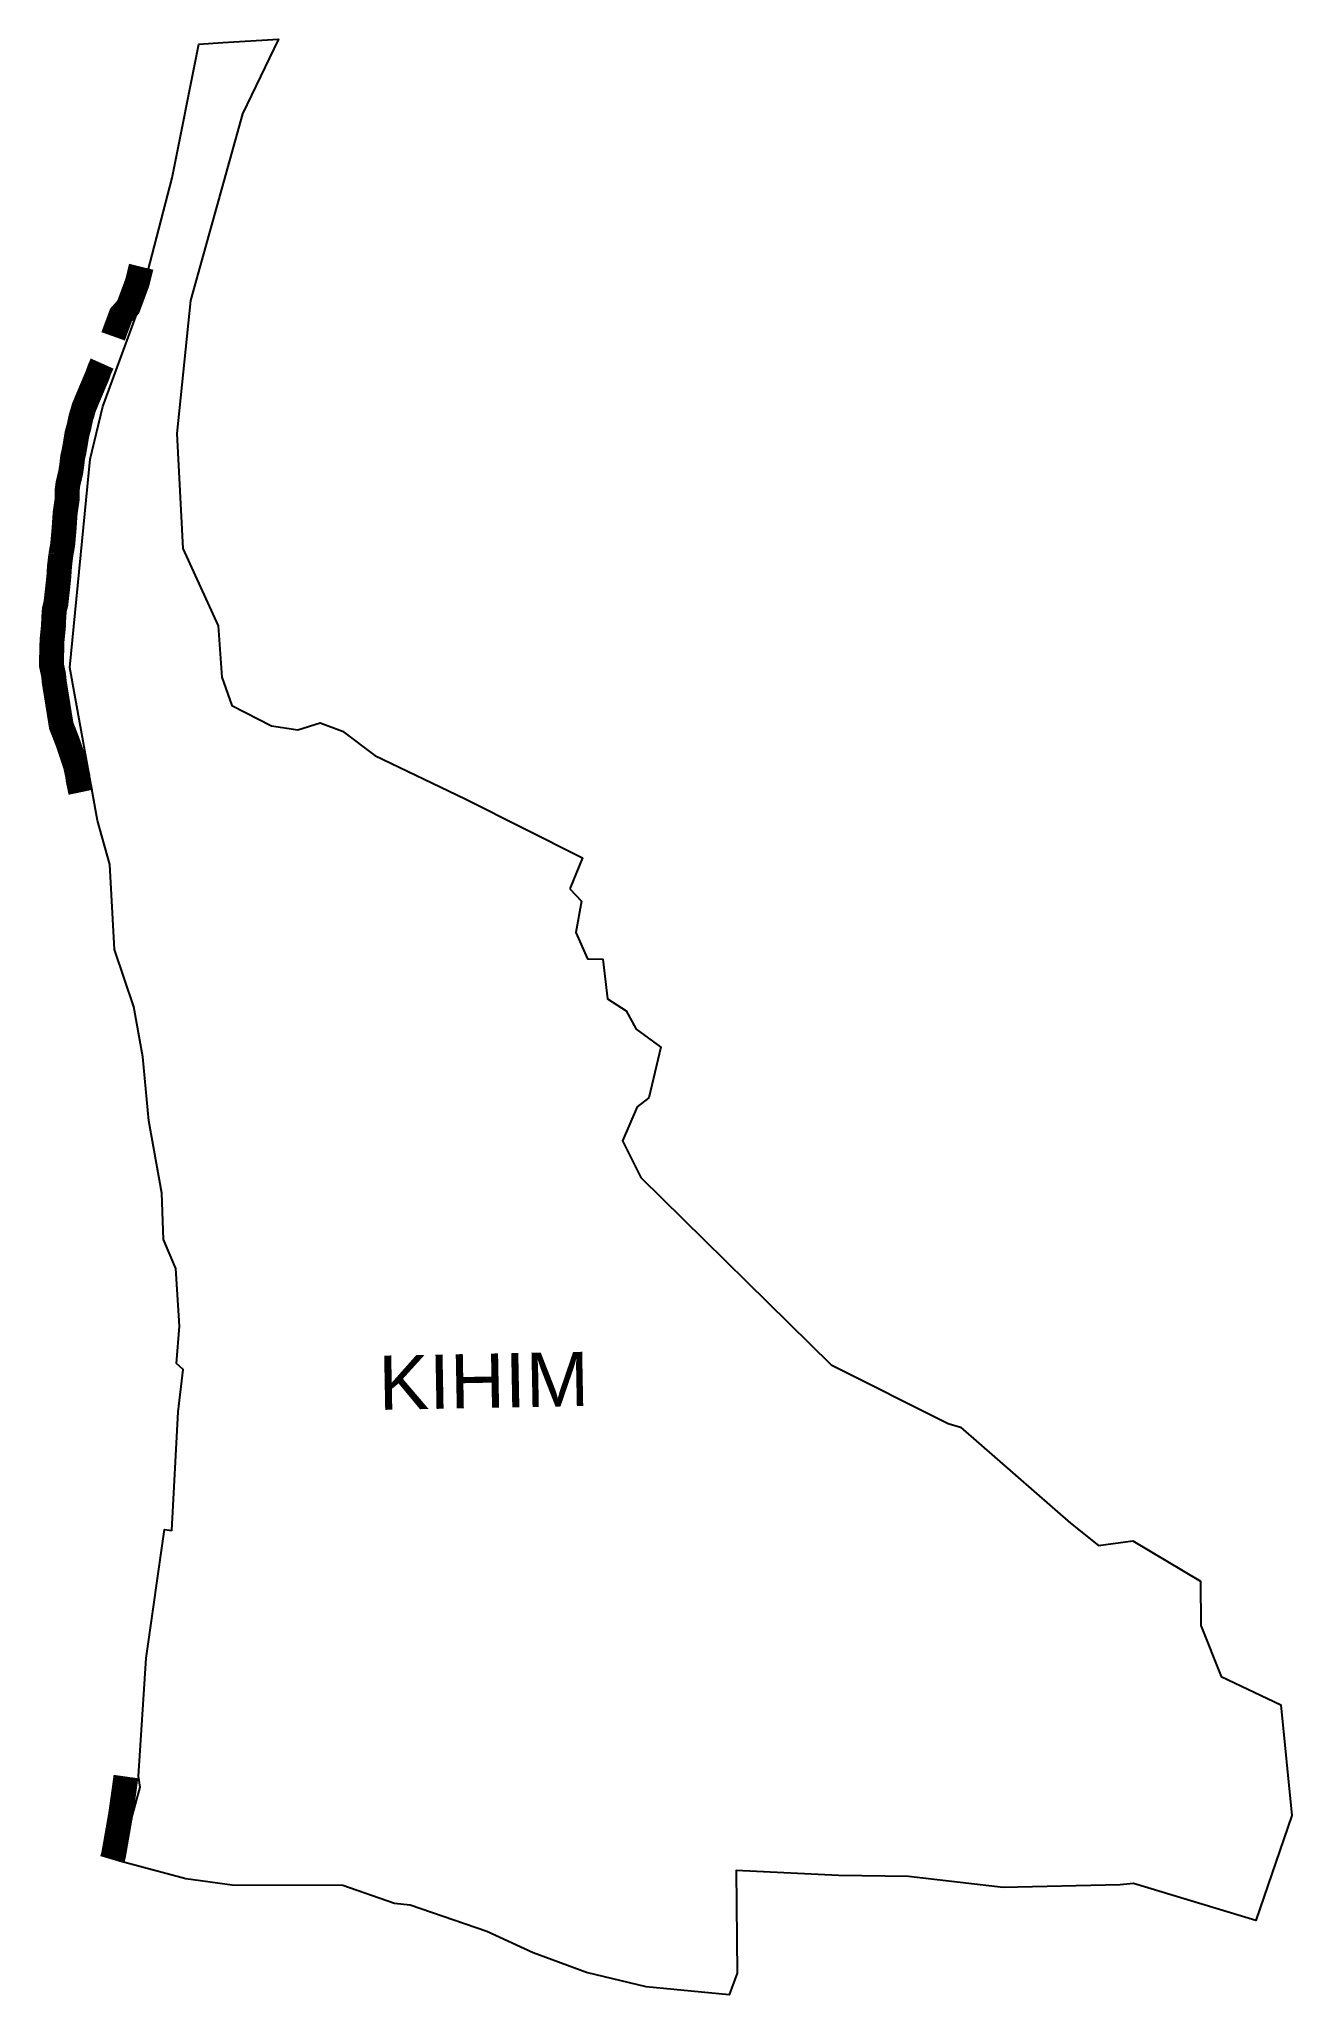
# Model space of a CAD drawing. Header units: metres. Extents: x 274646 to 277157, y 2070875 to 2074795.
import ezdxf

# ---------------------------------------------------------------- set-up
doc = ezdxf.new("R2010")
doc.units = ezdxf.units.M
doc.header["$MEASUREMENT"] = 0
for name, color, linetype in [('ARTIFICIALLY PROTECTED', 10, 'Continuous'), ('village', 3, 'Continuous'), ('VILLAGE NAME', 250, 'Continuous')]:
    doc.layers.add(name, color=color, linetype=linetype)
doc.styles.get("Standard").update_dxf_attribs({"font": 'simplex.shx'})

msp = doc.modelspace()

# ---------------------------------------------------------------- linework, layer by layer
at = {"color": 3, "flags": 128}
for points in [[(275710.1, 2073092.2), (275732.9, 2073067.4)], [(276769.8, 2071775.7), (276838.4, 2071785.2)]]:
    msp.add_lwpolyline(points, dxfattribs=at)
at = {"layer": 'ARTIFICIALLY PROTECTED', "const_width": 50, "flags": 128}
for points in [[(274850.4, 2074339.1), (274842.6, 2074307.5), (274824.5, 2074258.7), (274810, 2074242.2), (274798.1, 2074210.5), (274794.2, 2074199.6)], [(274772.1, 2074145.1), (274767, 2074133.7), (274762.5, 2074121), (274754.3, 2074101.7), (274746.4, 2074083), (274741.4, 2074071.3), (274738.4, 2074063.9), (274735.2, 2074056), (274732.8, 2074047.3), (274729.7, 2074037.3), (274727.6, 2074028), (274725.5, 2074017.6), (274721.6, 2074004), (274719.6, 2073991.3), (274717.8, 2073980.6), (274715.6, 2073968.2), (274713, 2073957), (274711, 2073939.3), (274708.9, 2073925.9), (274703.6, 2073903.7), (274702, 2073891), (274702.1, 2073873.9), (274698.1, 2073846.7), (274696.8, 2073828.7), (274695.7, 2073812.1), (274693.1, 2073783.1), (274690.1, 2073765.6), (274689.5, 2073761.5)], [(274689.5, 2073761.5), (274688.2, 2073752.1), (274686.8, 2073740), (274685.9, 2073728.1), (274685.5, 2073719.8), (274683.6, 2073701.2), (274682.2, 2073688.8), (274679.4, 2073663.9), (274676.4, 2073652.2), (274675.1, 2073635.5), (274674.7, 2073620.3), (274671.7, 2073590.5), (274670.8, 2073558), (274670.8, 2073539.2), (274674.8, 2073520.7), (274676, 2073507.9), (274677.5, 2073498.1), (274677.5, 2073498.1), (274690.2, 2073419), (274696.4, 2073403.4), (274704.2, 2073383), (274711.7, 2073360.3), (274718.6, 2073339.8), (274723.3, 2073318.2), (274723.7, 2073312.6), (274729.3, 2073285.8)], [(274819.9, 2071312.6), (274809.1, 2071235.6), (274795, 2071155.2), (274792.3, 2071146.1)]]:
    msp.add_lwpolyline(points, dxfattribs=at)
at = {"layer": 'village', "color": 3}
for points in [[(277157.4, 2071234.4, 0), (277085, 2071024, 0), (276839.9, 2071098.6, 0), (276813.3, 2071095.9, 0), (276578.8, 2071090.4, 0), (276388.8, 2071112.6, 0), (276248.4, 2071114.6, 0), (276043.3, 2071124.5, 0), (276045.4, 2070918.6, 0), (276028.9, 2070875, 0), (275862.6, 2070891.3, 0), (275743.2, 2070919.6, 0), (275636.1, 2070959.3, 0), (275543.1, 2071001.9, 0), (275389.9, 2071054.6, 0), (275358.5, 2071058.1, 0), (275254.5, 2071094.2, 0), (275032.9, 2071094.6, 0), (274939.6, 2071107.9, 0), (274807.4, 2071142.9, 0), (274848.7, 2071291.4, 0), (274845.1, 2071313.5, 0), (274860.4, 2071550.3, 0), (274897.1, 2071807.7, 0), (274911.8, 2071805.7, 0), (274924.5, 2072043.6, 0), (274934.9, 2072128.3, 0), (274921.2, 2072140.7, 0), (274927.2, 2072215.4, 0), (274919.9, 2072331.1, 0), (274895.1, 2072389.3, 0), (274892.1, 2072481.8, 0), (274865.9, 2072626.8, 0), (274853.6, 2072755.1, 0), (274835.5, 2072855.6, 0), (274796.7, 2072970.7, 0), (274787.7, 2073141, 0), (274763.1, 2073229.3, 0), (274707.2, 2073536.1, 0), (274748.4, 2073953.3, 0), (274773.3, 2074058.7, 0), (274841.6, 2074244.8, 0), (274912.6, 2074517.5, 0), (274966, 2074785.3, 0), (275014.2, 2074788.7, 0), (275125.8, 2074795.4, 0), (275053.7, 2074645.5, 0), (274949.4, 2074271.8, 0), (274921.9, 2074005.1, 0), (274934, 2073774.4, 0), (275004.9, 2073619.5, 0), (275011.8, 2073516.5, 0), (275032.1, 2073459.5, 0), (275111.4, 2073418.6, 0), (275164.7, 2073411.1, 0), (275209.3, 2073424.9, 0), (275254.3, 2073408, 0), (275318.6, 2073359.2, 0), (275500.2, 2073272.6, 0), (275735.3, 2073154.6, 0), (275710.1, 2073092.2, 0)], [(275732.9, 2073067.4, 0), (275721.7, 2073004.8, 0), (275745.5, 2072952, 0), (275776, 2072951.4, 0), (275785.5, 2072871.7, 0), (275822.6, 2072847.3, 0), (275842.7, 2072811, 0), (275892.3, 2072774.6, 0), (275868.4, 2072672.9, 0), (275845.1, 2072654.9, 0), (275815.7, 2072587.1, 0), (275852.2, 2072513.3, 0), (276234, 2072137.8, 0), (276468.1, 2072020.6, 0), (276493.2, 2072013.3, 0), (276713.4, 2071820.3, 0), (276769.8, 2071775.7, 0)], [(276838.4, 2071785.2, 0), (276974, 2071704.6, 0), (276974.8, 2071615.5, 0), (277015.3, 2071513.3, 0), (277135, 2071456.2, 0), (277157.4, 2071234.4, 0)]]:
    msp.add_polyline3d(points, dxfattribs=at)

# ---------------------------------------------------------------- texts
at = {"layer": 'VILLAGE NAME', "insert": (275325.1, 2072156.2), "char_height": 108.748, "attachment_point": 1, "rotation": 1.1028}
msp.add_mtext_dynamic_manual_height_columns('{\\fArial|b0|i0|c0|p34;KIHIM }', width=726.929, gutter_width=543.7, heights=[0], dxfattribs=at)

doc.saveas('drawing.dxf')
